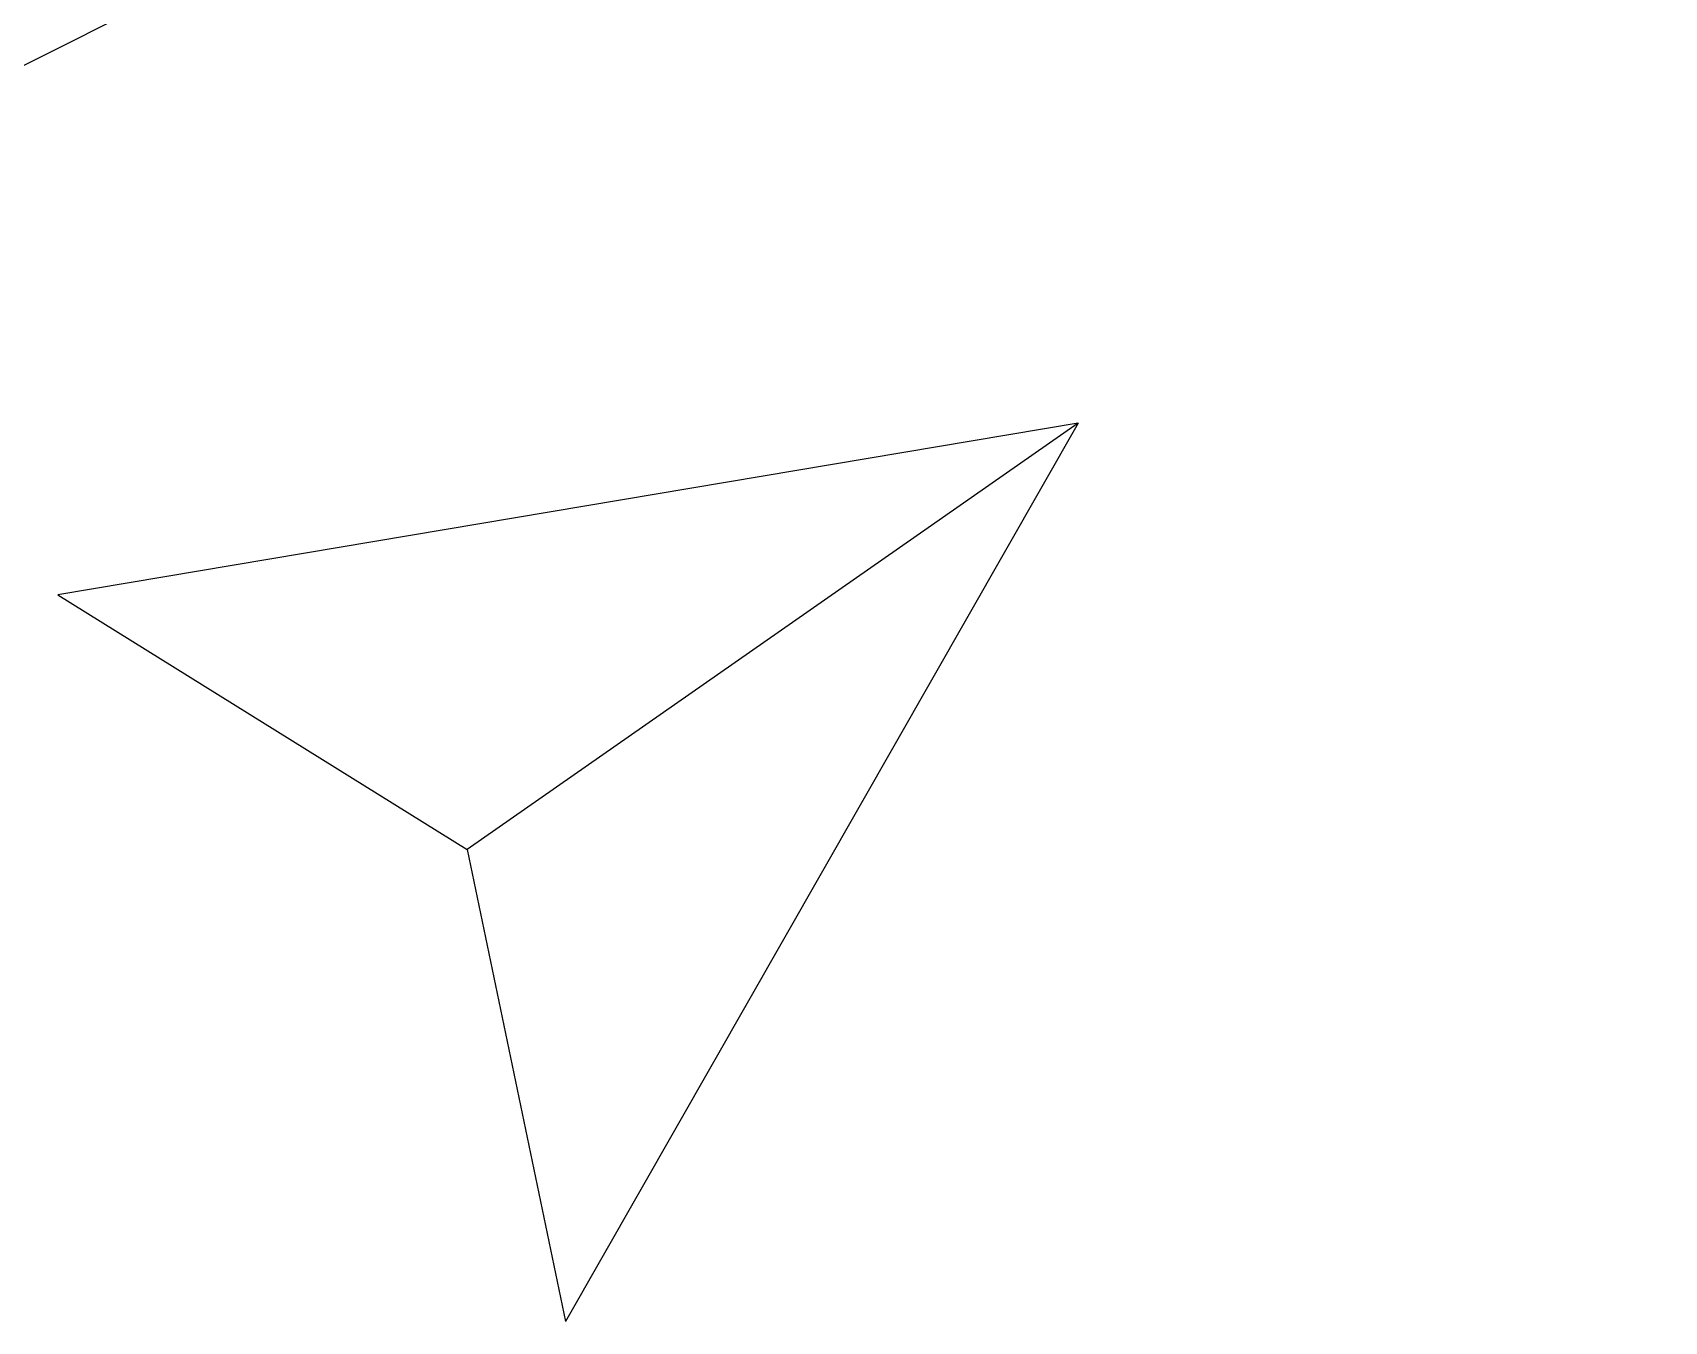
# Model space of a CAD drawing. Header units: millimetres. Extents: x 190 to 398, y 11 to 188.
# Drawn here: x 274.01 to 318.52, y 86.85 to 122.03 of the extents above; entities that cross this region are included whole.
import ezdxf

# ---------------------------------------------------------------- set-up
doc = ezdxf.new("R2010")
doc.units = ezdxf.units.MM
doc.layers.add('urbanizacion', color=7, linetype='Continuous')

msp = doc.modelspace()

# ---------------------------------------------------------------- linework, layer by layer
at = {"layer": 'urbanizacion'}
for p, q in [((302.528, 111.372), (274.693, 106.683)), ((302.528, 111.372), (285.862, 99.733)), ((302.528, 111.372), (285.862, 99.733)), ((302.528, 111.372), (288.54, 86.854)), ((274.693, 106.683), (285.862, 99.733)), ((285.862, 99.733), (288.54, 86.854))]:
    msp.add_line(p, q, dxfattribs=at)
msp.add_lwpolyline([(317.924, 182.385), (336.518, 180.389), (336.149, 151.846), (333.15, 128.486), (316.501, 129.748), (294.235, 131.435), (263.862, 116.153, -0.147461), (254.078, 108.27, 68.774158)], format="xyb", dxfattribs=at)

doc.saveas('drawing.dxf')
